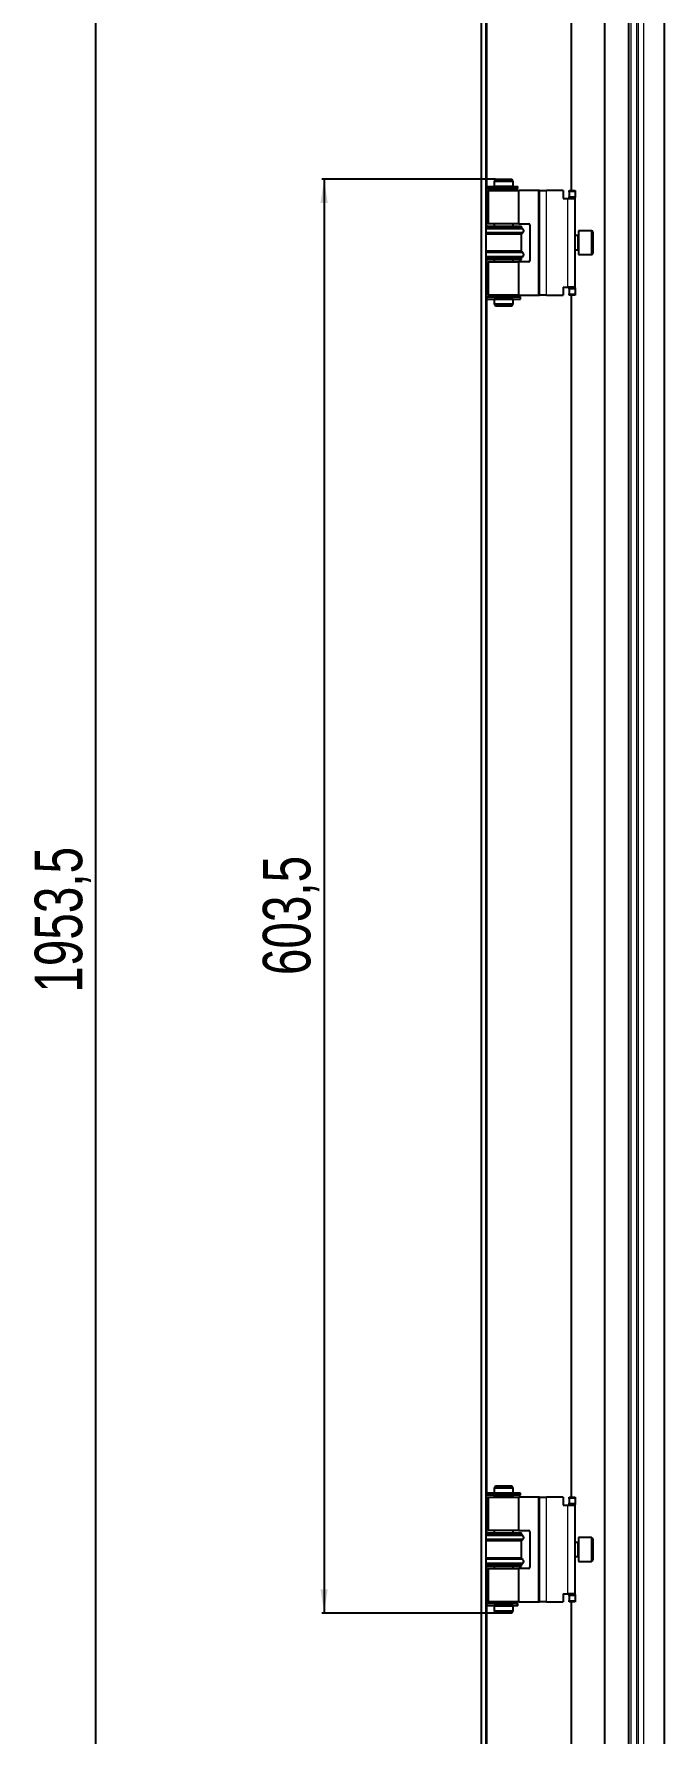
# Model space of a CAD drawing. Header units: millimetres. Extents: x -769 to 1797, y -1657 to 1017.
# Drawn here: x 598 to 863, y -609 to 106 of the extents above; entities that cross this region are included whole.
import ezdxf

# ---------------------------------------------------------------- set-up
doc = ezdxf.new("R2010")
doc.units = ezdxf.units.MM
doc.layers.add('FORMAT', color=7, linetype='Continuous')
doc.styles.add('SLDTEXTSTYLE0', font='TXT', dxfattribs={"width": 0.75})
doc.dimstyles.new('SLDDIMSTYLE0', dxfattribs={"dimtxt": 20, "dimasz": 10, "dimexe": 0, "dimexo": 0.0625, "dimgap": 5, "dimtad": 2, "dimdec": 1, "dimrnd": 1e-09, "dimzin": 12, "dimdsep": 46, "dimtxsty": 'SLDTEXTSTYLE0', "dimsah": 1, "dimcen": 0.09, "dimadec": 0, "dimazin": 3, "dimtfac": 1, "dimtofl": 0, "dimtmove": 0, "dimatfit": 3, "dimfxl": 0, "dimfrac": 2, "dimtolj": 1, "dimtzin": 12, "dimarcsym": 0})

# ---------------------------------------------------------------- blocks, each defined once
blk = doc.blocks.new('_D_6')
at = {"layer": 'FORMAT'}
for p, q in [((791.89, 719.74), (622.82, 719.74)), ((623.82, -1233.76), (623.82, 719.74)), ((791.89, -1233.76), (622.82, -1233.76))]:
    blk.add_line(p, q, dxfattribs=at)
for points in [[(623.82, 719.74), (622.28, 709.74), (625.35, 709.74)], [(623.82, -1233.76), (625.35, -1223.76), (622.28, -1223.76)]]:
    blk.add_solid(points, dxfattribs=at)
at = {"layer": 'FORMAT', "insert": (598.03, -297.65), "char_height": 20, "attachment_point": 1, "rotation": 90, "style": 'SLDTEXTSTYLE0'}
blk.add_mtext('1953,5', dxfattribs=at)
blk = doc.blocks.new('_D_10')
at = {"layer": 'FORMAT'}
for p, q in [((791.89, 44.74), (718.82, 44.74)), ((719.82, 44.74), (719.82, -558.76)), ((791.89, -558.76), (718.82, -558.76))]:
    blk.add_line(p, q, dxfattribs=at)
for points in [[(719.82, 44.74), (718.28, 34.74), (721.35, 34.74)], [(719.82, -558.76), (721.35, -548.76), (718.28, -548.76)]]:
    blk.add_solid(points, dxfattribs=at)
at = {"layer": 'FORMAT', "insert": (694.03, -290.26), "char_height": 20, "attachment_point": 1, "rotation": 90, "style": 'SLDTEXTSTYLE0'}
blk.add_mtext('603,5', dxfattribs=at)

msp = doc.modelspace()

# ---------------------------------------------------------------- linework, layer by layer
at = {"color": 7, "linetype": 'Continuous', "lineweight": 25}
for p, q in [((785.82, 820.49), (785.82, -1334.51)), ((787.82, 820.49), (787.82, -1334.51)), ((837.82, 787.49), (837.82, -1301.51)), ((847.82, 757.99), (847.82, -1272.01)), ((862.82, 742.99), (862.82, -1257.01)), ((823.82, 670.99), (823.82, 39.99)), ((791.9, 44.74), (791.32, 43.74)), ((791.32, 43.74), (791.32, 41.74)), ((799.32, 43.74), (791.32, 43.74)), ((791.9, 44.74), (798.74, 44.74)), ((799.32, 43.74), (798.74, 44.74)), ((799.32, 41.74), (799.32, 43.74)), ((788.17, 41.69), (788.17, 40.79)), ((788.17, 41.69), (801.06, 41.69)), ((788.17, 40.79), (801.06, 40.79)), ((788.87, 39.99), (788.87, 25.99)), ((788.87, 39.99), (801.77, 39.99)), ((796.08, 41.74), (791.32, 41.74)), ((791.32, 40.74), (791.32, 39.99)), ((796.08, 40.74), (791.32, 40.74)), ((791.82, 41.74), (791.82, 41.69)), ((791.82, 40.79), (791.82, 40.74)), ((799.32, 41.74), (796.08, 41.74)), ((799.32, 40.74), (796.08, 40.74)), ((798.82, 41.69), (798.82, 41.74)), ((798.82, 40.74), (798.82, 40.79)), ((799.32, 39.99), (799.32, 40.74)), ((801.06, 41.69), (801.15, 41.69)), ((801.06, 40.79), (801.15, 40.79)), ((801.15, 40.79), (801.15, 41.69)), ((801.15, 41.69), (801.36, 41.69)), ((801.15, 40.79), (801.36, 40.79)), ((801.36, 40.79), (801.36, 41.69)), ((801.77, 25.99), (801.77, 39.99)), ((809.87, 39.99), (801.77, 39.99)), ((810.37, 39.99), (809.87, 39.99)), ((810.37, 39.99), (813.37, 39.99)), ((810.37, -4.01), (810.37, 39.99)), ((820.37, 39.99), (813.37, 39.99)), ((820.37, 39.99), (820.37, 36.69)), ((820.37, 36.69), (822.37, 36.69)), ((822.37, 36.69), (825.37, 36.69)), ((822.87, 39.99), (825.37, 39.99)), ((822.87, 39.49), (822.87, 39.99)), ((822.87, 39.49), (822.87, 37.49)), ((822.87, 36.99), (822.87, 37.49)), ((825.37, 36.99), (822.87, 36.99)), ((822.87, 36.99), (822.87, 36.69)), ((825.37, 39.99), (825.37, 39.49)), ((825.37, 39.49), (825.37, 37.49)), ((825.37, 37.49), (825.37, 36.99)), ((825.37, 36.69), (825.37, 36.99)), ((825.37, -0.71), (825.37, 36.69)), ((787.82, 24.99), (802.82, 24.99)), ((802.82, 24.39), (787.82, 24.39)), ((802.82, 21.59), (787.82, 21.59)), ((801.77, 25.99), (788.87, 25.99)), ((791.32, 25.99), (791.32, 24.99)), ((799.32, 24.99), (799.32, 25.99)), ((801.77, 25.99), (805.87, 25.99)), ((802.82, 24.39), (802.82, 24.99)), ((803.52, 23.71), (802.82, 24.39)), ((802.82, 21.59), (803.52, 22.28)), ((802.82, 14.39), (802.82, 21.59)), ((806.37, 25.49), (806.37, 10.49)), ((832.27, 22.99), (826.87, 22.99)), ((826.87, 22.99), (826.87, 12.99)), ((832.87, 22.39), (832.87, 13.59)), ((802.82, 14.39), (787.82, 14.39)), ((803.52, 13.71), (802.82, 14.39)), ((826.62, 20.99), (825.37, 20.99)), ((825.37, 14.99), (826.62, 14.99)), ((802.82, 11.59), (787.82, 11.59)), ((787.82, 10.99), (802.82, 10.99)), ((788.87, 9.99), (788.87, -4.01)), ((788.87, 9.99), (801.77, 9.99)), ((791.32, 10.99), (791.32, 9.99)), ((799.32, 9.99), (799.32, 10.99)), ((801.77, -4.01), (801.77, 9.99)), ((805.87, 9.99), (801.77, 9.99)), ((802.82, 11.59), (803.52, 12.28)), ((802.82, 10.99), (802.82, 11.59)), ((826.87, 12.99), (832.27, 12.99)), ((788.17, -4.81), (788.17, -5.71)), ((788.17, -4.81), (802.47, -4.81)), ((788.17, -5.71), (802.47, -5.71)), ((801.77, -4.01), (788.87, -4.01)), ((791.32, -4.01), (791.32, -4.76)), ((796.08, -4.76), (791.32, -4.76)), ((791.32, -5.76), (791.32, -7.76)), ((796.08, -5.76), (791.32, -5.76)), ((791.82, -4.76), (791.82, -4.81)), ((791.82, -5.71), (791.82, -5.76)), ((799.32, -4.76), (796.08, -4.76)), ((799.32, -5.76), (796.08, -5.76)), ((798.82, -4.81), (798.82, -4.76)), ((798.82, -5.76), (798.82, -5.71)), ((799.32, -4.76), (799.32, -4.01)), ((799.32, -7.76), (799.32, -5.76)), ((801.77, -4.01), (809.87, -4.01)), ((802.47, -5.71), (802.47, -4.81)), ((809.87, -4.01), (810.37, -4.01)), ((813.37, -4.01), (810.37, -4.01)), ((813.37, -4.01), (820.37, -4.01)), ((820.37, -0.71), (822.37, -0.71)), ((820.37, -0.71), (820.37, -4.01)), ((825.37, -0.71), (822.37, -0.71)), ((822.87, -0.71), (822.87, -1.01)), ((822.87, -1.01), (825.37, -1.01)), ((822.87, -1.51), (822.87, -1.01)), ((822.87, -1.51), (822.87, -3.51)), ((822.87, -4.01), (822.87, -3.51)), ((825.37, -4.01), (822.87, -4.01)), ((823.82, -4.01), (823.82, -510.01)), ((825.37, -1.01), (825.37, -0.71)), ((825.37, -1.01), (825.37, -1.51)), ((825.37, -1.51), (825.37, -3.51)), ((825.37, -3.51), (825.37, -4.01)), ((791.32, -7.76), (791.9, -8.76)), ((791.32, -7.76), (796.08, -7.76)), ((795.97, -8.76), (791.9, -8.76)), ((798.74, -8.76), (795.97, -8.76)), ((796.08, -7.76), (799.32, -7.76)), ((798.74, -8.76), (799.32, -7.76)), ((791.9, -505.26), (791.32, -506.26)), ((791.32, -506.26), (791.32, -508.26)), ((799.32, -506.26), (791.32, -506.26)), ((791.9, -505.26), (798.74, -505.26)), ((799.32, -506.26), (798.74, -505.26)), ((799.32, -508.26), (799.32, -506.26)), ((788.17, -508.31), (788.17, -509.21)), ((802.47, -508.31), (788.17, -508.31)), ((802.47, -509.21), (788.17, -509.21)), ((788.87, -510.01), (788.87, -524.01)), ((788.87, -510.01), (801.77, -510.01)), ((791.32, -508.26), (799.32, -508.26)), ((791.32, -509.26), (791.32, -510.01)), ((791.32, -509.26), (799.32, -509.26)), ((791.82, -508.26), (791.82, -508.31)), ((791.82, -509.21), (791.82, -509.26)), ((798.82, -508.31), (798.82, -508.26)), ((798.82, -509.26), (798.82, -509.21)), ((799.32, -510.01), (799.32, -509.26)), ((801.77, -524.01), (801.77, -510.01)), ((809.87, -510.01), (801.77, -510.01)), ((802.47, -509.21), (802.47, -508.31)), ((810.37, -510.01), (809.87, -510.01)), ((810.37, -510.01), (813.37, -510.01)), ((810.37, -554.01), (810.37, -510.01)), ((820.37, -510.01), (813.37, -510.01)), ((820.37, -510.01), (820.37, -513.31)), ((820.37, -513.31), (822.37, -513.31)), ((822.37, -513.31), (825.37, -513.31)), ((822.87, -510.01), (825.37, -510.01)), ((822.87, -510.51), (822.87, -510.01)), ((822.87, -510.51), (822.87, -512.51)), ((822.87, -513.01), (822.87, -512.51)), ((825.37, -513.01), (822.87, -513.01)), ((822.87, -513.01), (822.87, -513.31)), ((825.37, -510.01), (825.37, -510.51)), ((825.37, -510.51), (825.37, -512.51)), ((825.37, -512.51), (825.37, -513.01)), ((825.37, -513.31), (825.37, -513.01)), ((825.37, -550.71), (825.37, -513.31)), ((787.82, -525.01), (802.82, -525.01)), ((802.82, -525.61), (787.82, -525.61)), ((802.82, -528.41), (787.82, -528.41)), ((801.77, -524.01), (788.87, -524.01)), ((791.32, -524.01), (791.32, -525.01)), ((799.32, -525.01), (799.32, -524.01)), ((801.77, -524.01), (805.87, -524.01)), ((802.82, -525.61), (802.82, -525.01)), ((803.52, -526.29), (802.82, -525.61)), ((802.82, -528.41), (803.52, -527.72)), ((802.82, -535.61), (802.82, -528.41)), ((806.37, -524.51), (806.37, -539.51)), ((826.62, -529.01), (825.37, -529.01)), ((832.27, -527.01), (826.87, -527.01)), ((826.87, -527.01), (826.87, -536.32)), ((832.87, -527.61), (832.87, -535.81)), ((802.82, -535.61), (787.82, -535.61)), ((803.52, -536.29), (802.82, -535.61)), ((825.37, -535.01), (826.62, -535.01)), ((826.87, -536.32), (826.87, -537.01)), ((832.87, -535.81), (832.87, -536.41)), ((802.82, -538.41), (787.82, -538.41)), ((787.82, -539.01), (802.82, -539.01)), ((788.87, -540.01), (788.87, -554.01)), ((788.87, -540.01), (801.77, -540.01)), ((791.32, -539.01), (791.32, -540.01)), ((799.32, -540.01), (799.32, -539.01)), ((801.77, -554.01), (801.77, -540.01)), ((805.87, -540.01), (801.77, -540.01)), ((802.82, -538.41), (803.52, -537.72)), ((802.82, -539.01), (802.82, -538.41)), ((826.87, -537.01), (832.27, -537.01)), ((788.17, -554.81), (788.17, -555.71)), ((801.06, -554.81), (788.17, -554.81)), ((801.06, -555.71), (788.17, -555.71)), ((801.77, -554.01), (788.87, -554.01)), ((791.32, -554.01), (791.32, -554.76)), ((791.32, -554.76), (799.32, -554.76)), ((791.32, -555.76), (791.32, -557.76)), ((791.32, -555.76), (799.32, -555.76)), ((791.32, -557.76), (791.9, -558.76)), ((791.32, -557.76), (796.08, -557.76)), ((791.82, -554.76), (791.82, -554.81)), ((791.82, -555.71), (791.82, -555.76)), ((796.08, -557.76), (799.32, -557.76)), ((798.74, -558.76), (799.32, -557.76)), ((798.82, -554.81), (798.82, -554.76)), ((798.82, -555.76), (798.82, -555.71)), ((799.32, -554.76), (799.32, -554.01)), ((799.32, -557.76), (799.32, -555.76)), ((801.15, -554.81), (801.06, -554.81)), ((801.15, -555.71), (801.06, -555.71)), ((801.15, -555.71), (801.15, -554.81)), ((801.36, -554.81), (801.15, -554.81)), ((801.36, -555.71), (801.15, -555.71)), ((801.36, -555.71), (801.36, -554.81)), ((801.77, -554.01), (809.87, -554.01)), ((809.87, -554.01), (810.37, -554.01)), ((813.37, -554.01), (810.37, -554.01)), ((813.37, -554.01), (820.37, -554.01)), ((820.37, -550.71), (822.37, -550.71)), ((820.37, -550.71), (820.37, -554.01)), ((825.37, -550.71), (822.37, -550.71)), ((822.87, -550.71), (822.87, -551.01)), ((822.87, -551.01), (825.37, -551.01)), ((822.87, -551.51), (822.87, -551.01)), ((822.87, -551.51), (822.87, -553.51)), ((822.87, -554.01), (822.87, -553.51)), ((825.37, -554.01), (822.87, -554.01)), ((823.82, -554.01), (823.82, -1185.01)), ((825.37, -551.01), (825.37, -550.71)), ((825.37, -551.01), (825.37, -551.51)), ((825.37, -551.51), (825.37, -553.51)), ((825.37, -553.51), (825.37, -554.01)), ((795.97, -558.76), (791.9, -558.76)), ((798.74, -558.76), (795.97, -558.76))]:
    msp.add_line(p, q, dxfattribs=at)
at = {"color": 8, "linetype": 'Continuous', "lineweight": 18}
for p, q in [((848.82, 756.99), (848.82, -1271.01)), ((848.92, 756.89), (848.92, -1270.91)), ((851.23, 754.59), (851.23, -1268.6)), ((851.92, 753.89), (851.92, -1267.91)), ((854.23, 751.59), (854.23, -1265.6)), ((788.42, 41.69), (788.42, 669.29)), ((788.42, 24.99), (788.42, 40.79)), ((801.06, 41.69), (801.06, 40.79)), ((809.87, 39.99), (809.87, -4.01)), ((813.37, -4.01), (813.37, 39.99)), ((822.37, -0.71), (822.37, 36.69)), ((825.37, 39.49), (822.87, 39.49)), ((822.87, 37.49), (825.37, 37.49)), ((803.52, 23.71), (787.82, 23.71)), ((803.52, 22.28), (787.82, 22.28)), ((832.27, 12.99), (832.27, 22.99)), ((826.62, 20.58), (826.62, 20.99)), ((826.62, 14.99), (826.62, 20.58)), ((803.52, 13.71), (787.82, 13.71)), ((803.52, 12.28), (787.82, 12.28)), ((788.42, -4.81), (788.42, 10.99)), ((788.42, -508.31), (788.42, -5.71)), ((825.37, -1.51), (822.87, -1.51)), ((822.87, -3.51), (825.37, -3.51)), ((788.42, -525.01), (788.42, -509.21)), ((809.87, -510.01), (809.87, -554.01)), ((813.37, -554.01), (813.37, -510.01)), ((822.37, -550.71), (822.37, -513.31)), ((825.37, -510.51), (822.87, -510.51)), ((822.87, -512.51), (825.37, -512.51)), ((803.52, -526.29), (787.82, -526.29)), ((803.52, -527.72), (787.82, -527.72)), ((826.62, -535.01), (826.62, -529.01)), ((832.27, -536.32), (832.27, -527.01)), ((803.52, -536.29), (787.82, -536.29)), ((832.27, -537.01), (832.27, -536.32)), ((803.52, -537.72), (787.82, -537.72)), ((788.42, -554.81), (788.42, -539.01)), ((788.42, -1183.31), (788.42, -555.71)), ((801.06, -555.71), (801.06, -554.81)), ((825.37, -551.51), (822.87, -551.51)), ((822.87, -553.51), (825.37, -553.51))]:
    msp.add_line(p, q, dxfattribs=at)
at = {"color": 7, "linetype": 'Continuous', "lineweight": 25}
for centre, radius, start, end in [((802.82, 22.99), 1, 314.427, 45.573), ((805.87, 25.49), 0.5, 0, 90), ((832.27, 22.39), 0.6, 360, 90), ((826.62, 21.24), 0.25, 270, 0), ((826.62, 14.74), 0.25, 360, 90), ((802.82, 12.99), 1, 314.427, 45.573), ((805.87, 10.49), 0.5, 270, 0), ((832.27, 13.59), 0.6, 270, 0), ((802.82, -527.01), 1, 314.427, 45.573), ((805.87, -524.51), 0.5, 0, 90), ((826.62, -528.76), 0.25, 270, 0), ((832.27, -527.61), 0.6, 360, 90), ((802.82, -537.01), 1, 314.427, 45.573), ((826.62, -535.26), 0.25, 360, 90), ((805.87, -539.51), 0.5, 270, 0), ((832.27, -536.41), 0.6, 270, 0)]:
    msp.add_arc(centre, radius, start, end, dxfattribs=at)

# ---------------------------------------------------------------- dimensions: what is measured, and where the dimension line sits
at = {"layer": 'FORMAT'}
for base, p1, p2, picture, middle in [((623.82, 719.74), (791.9, -1233.76), (791.9, 719.74), '_D_6', (623.82, -257.01)), ((719.82, -558.76), (791.9, 44.74), (791.9, -558.76), '_D_10', (719.82, -257.01))]:
    dim = msp.add_linear_dim(base=base, p1=p1, p2=p2, angle=90, dimstyle='SLDDIMSTYLE0', dxfattribs=at)
    dim.commit()
    dim.dimension.update_dxf_attribs({"geometry": picture, "text_midpoint": middle, "dimtype": 160})

doc.saveas('drawing.dxf')
